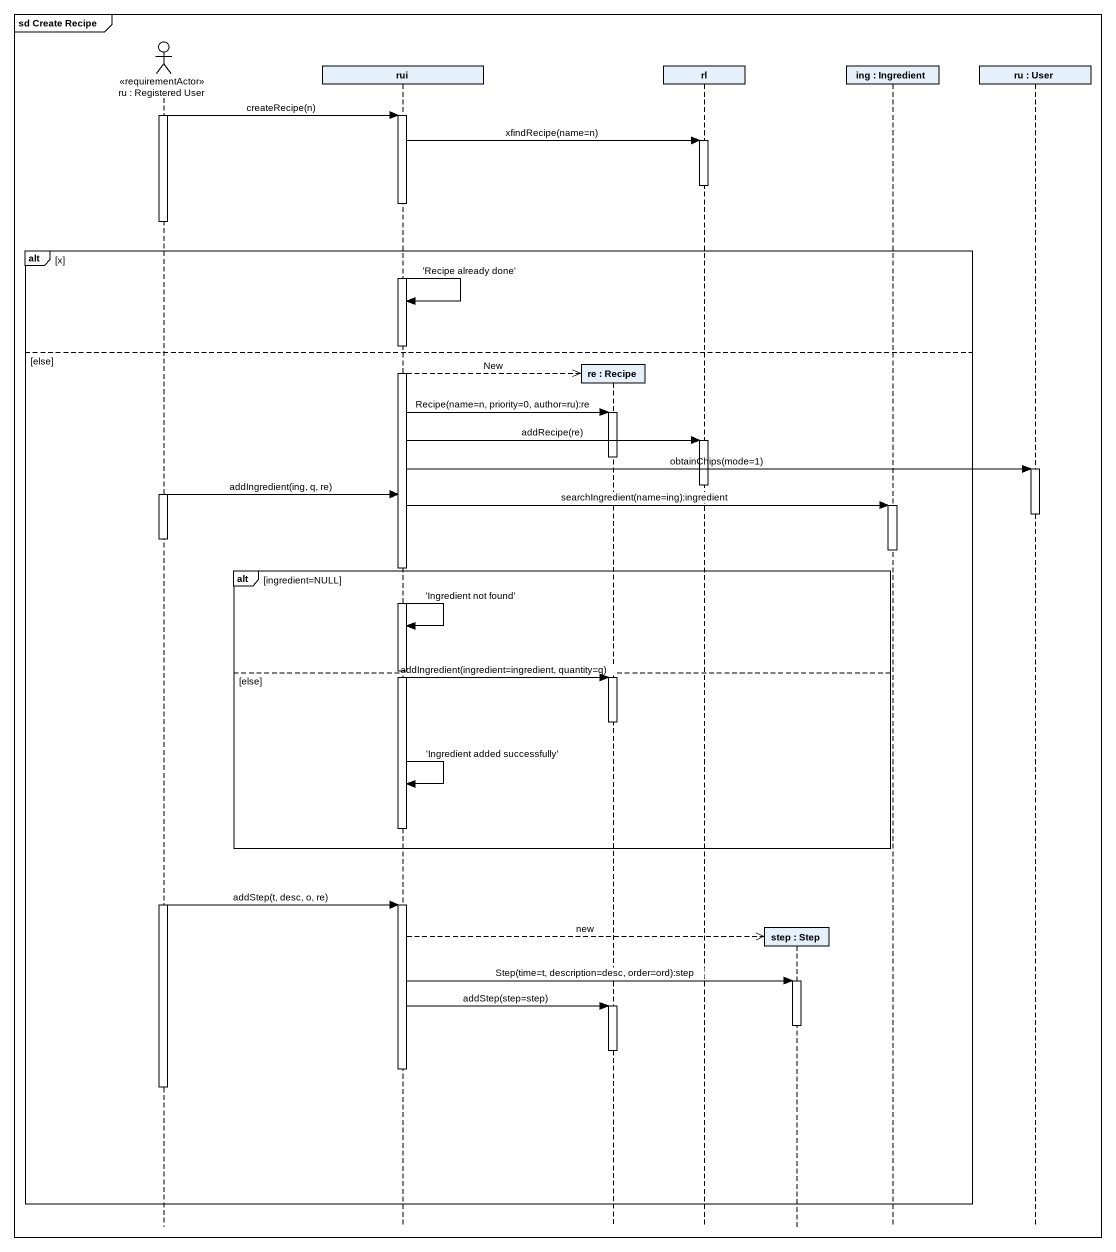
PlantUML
@startuml
mainframe sd Create Recipe
hide footbox
actor "ru : Registered User" as ru <<requirementActor>>
participant rui
participant "re : Recipe" as re
participant rl
participant "step : Step" as step
participant "ing : Ingredient" as ing
participant "ru : User" as ru_2

activate ru
ru -> rui : createRecipe(n)
activate rui
rui -> rl : xfindRecipe(name=n)
activate rl
deactivate rl
deactivate ru
alt x
  rui -> rui : 'Recipe already done'
else else
  rui -->> re ** : New
  rui -> re : Recipe(name=n, priority=0, author=ru):re
  activate re
  rui -> rl : addRecipe(re)
  activate rl
  deactivate re
  rui -> ru_2 : obtainChips(mode=1)
  activate ru_2
  deactivate rl
  activate ru
  ru -> rui : addIngredient(ing, q, re)
  rui -> ing : searchIngredient(name=ing):ingredient
  activate ing
  deactivate ru_2
  deactivate ru
  deactivate ing
  alt ingredient=NULL
    rui -> rui : 'Ingredient not found'
  else else
    rui -> re : addIngredient(ingredient=ingredient, quantity=q)
    activate re
    deactivate re
    rui -> rui : 'Ingredient added successfully'
    deactivate rui
  end
  activate ru
  ru -> rui : addStep(t, desc, o, re)
  activate rui
  rui -->> step ** : new
  rui -> step : Step(time=t, description=desc, order=ord):step
  activate step
  rui -> re : addStep(step=step)
  activate re
  deactivate step
  deactivate re
  deactivate rui
  deactivate ru
end
@enduml
